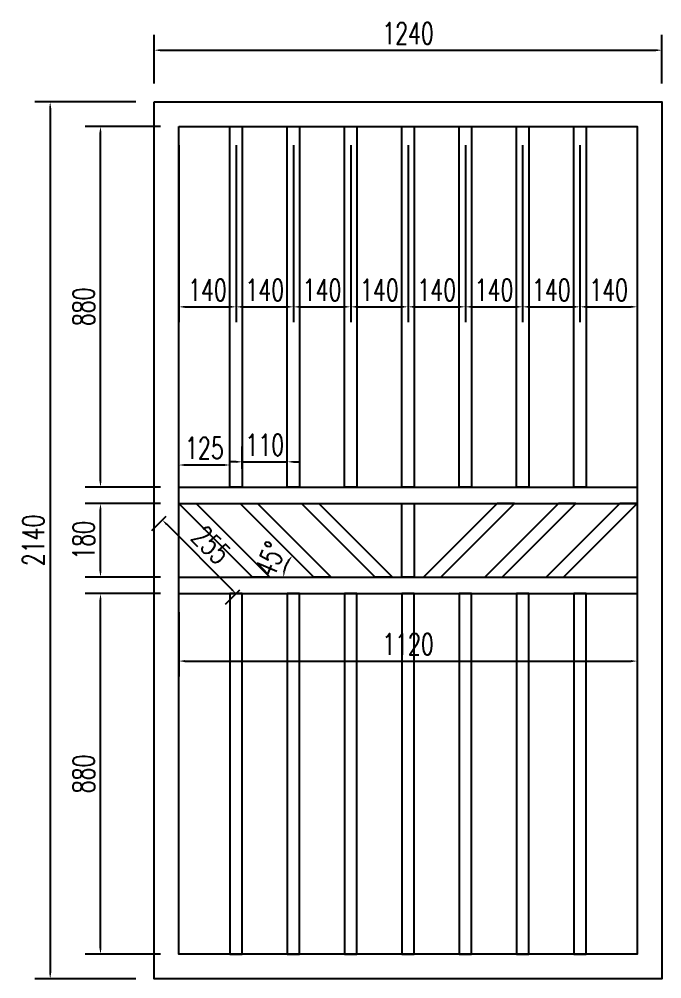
# Model space of a CAD drawing. Header units: millimetres. Extents: x -1461755 to -1310892, y 1449272 to 1531173.
# Drawn here: x -1381052 to -1379482, y 1467871 to 1470213 of the extents above; entities that cross this region are included whole.
import ezdxf

# ---------------------------------------------------------------- set-up
doc = ezdxf.new("R2010")
doc.units = ezdxf.units.MM
doc.header["$LTSCALE"] = 10
doc.layers.get('DEFPOINTS').update_dxf_attribs({"linetype": 'CONTINUOUS'})
doc.layers.add('W-PLASTIC_RAILINGS塑木栏杆', color=6, linetype='CONTINUOUS')
doc.styles.add('STANDARD_T3', font='simplex.shx', dxfattribs={"width": 0.7, "bigfont": 'gbcbig.shx'})
doc.dimstyles.new('W&&15', dxfattribs={"dimtxt": 52.5, "dimasz": 15, "dimexe": 37.5, "dimexo": 45, "dimgap": 15, "dimtad": 1, "dimdec": 0, "dimzin": 0, "dimdsep": 46, "dimtxsty": 'STANDARD_T3', "dimcen": 0.09, "dimclrd": 1, "dimclre": 1, "dimclrt": 7, "dimazin": 2, "dimtfac": 1, "dimtdec": 0, "dimtix": 1, "dimtmove": 2, "dimatfit": 3, "dimfxl": 100, "dimtolj": 1, "dimtzin": 0, "dimarcsym": 0})

# ---------------------------------------------------------------- blocks, each defined once
blk = doc.blocks.new('*U123')
at = {"layer": 'W-PLASTIC_RAILINGS塑木栏杆', "color": 5}
blk.add_lwpolyline([(15, -440), (-15, -440), (-15, 440), (15, 440)], close=True, dxfattribs=at)
blk = doc.blocks.new('*U124')
at = {"layer": 'W-PLASTIC_RAILINGS塑木栏杆', "color": 0, "linetype": 'ByBlock', "lineweight": -2, "transparency": 16777216}
for p in [(0, 0), (140, 0), (280, 0), (420, 0), (560, 0), (700, 0), (840, 0)]:
    blk.add_blockref('*U123', p, dxfattribs=at)
blk = doc.blocks.new('*D160')
at = {"layer": 'DEFPOINTS', "color": 0, "transparency": 16777216}
for p in [(-1379482.4, 1470137.5), (-1380722.4, 1470011.1), (-1379482.4, 1470011.1)]:
    blk.add_point(p, dxfattribs=at)
at = {"layer": 'W-PLASTIC_RAILINGS塑木栏杆', "color": 1, "lineweight": -2, "transparency": 16777216}
for p, q in [((-1380722.4, 1470056.1), (-1380722.4, 1470175)), ((-1379482.4, 1470056.1), (-1379482.4, 1470175)), ((-1380707.4, 1470137.5), (-1379497.4, 1470137.5))]:
    blk.add_line(p, q, dxfattribs=at)
at = {"layer": 'W-PLASTIC_RAILINGS塑木栏杆', "color": 1, "transparency": 16777216}
for points in [[(-1380707.4, 1470140), (-1380707.4, 1470135), (-1380722.4, 1470137.5)], [(-1379497.4, 1470140), (-1379497.4, 1470135), (-1379482.4, 1470137.5)]]:
    blk.add_solid(points, dxfattribs=at)
at = {"layer": 'W-PLASTIC_RAILINGS塑木栏杆', "color": 7, "transparency": 16777216, "insert": (-1380102.4, 1470178.7), "char_height": 52.5, "attachment_point": 5, "style": 'STANDARD_T3'}
blk.add_mtext('\\A1;1240', dxfattribs=at)
blk = doc.blocks.new('*D161')
at = {"layer": 'DEFPOINTS', "color": 0, "transparency": 16777216}
for p in [(-1380722.4, 1470011.1), (-1380976.7, 1467871.1), (-1380722.4, 1467871.1)]:
    blk.add_point(p, dxfattribs=at)
at = {"layer": 'W-PLASTIC_RAILINGS塑木栏杆', "color": 1, "lineweight": -2, "transparency": 16777216}
for p, q in [((-1380767.4, 1470011.1), (-1381014.2, 1470011.1)), ((-1380976.7, 1469996.1), (-1380976.7, 1467886.1)), ((-1380767.4, 1467871.1), (-1381014.2, 1467871.1))]:
    blk.add_line(p, q, dxfattribs=at)
at = {"layer": 'W-PLASTIC_RAILINGS塑木栏杆', "color": 1, "transparency": 16777216}
for points in [[(-1380979.2, 1469996.1), (-1380974.2, 1469996.1), (-1380976.7, 1470011.1)], [(-1380979.2, 1467886.1), (-1380974.2, 1467886.1), (-1380976.7, 1467871.1)]]:
    blk.add_solid(points, dxfattribs=at)
at = {"layer": 'W-PLASTIC_RAILINGS塑木栏杆', "color": 7, "transparency": 16777216, "insert": (-1381018, 1468941.1), "char_height": 52.5, "attachment_point": 5, "rotation": 90, "style": 'STANDARD_T3'}
blk.add_mtext('\\A1;2140', dxfattribs=at)
blk = doc.blocks.new('*D128')
at = {"layer": 'DEFPOINTS', "color": 0, "transparency": 16777216}
for p in [(-1380853.8, 1468811.1), (-1380662.4, 1468811.1), (-1380662.4, 1467931.1)]:
    blk.add_point(p, dxfattribs=at)
at = {"layer": 'W-PLASTIC_RAILINGS塑木栏杆', "color": 1, "lineweight": -2, "transparency": 16777216}
for p, q in [((-1380707.4, 1468811.1), (-1380891.3, 1468811.1)), ((-1380853.8, 1467946.1), (-1380853.8, 1468796.1)), ((-1380707.4, 1467931.1), (-1380891.3, 1467931.1))]:
    blk.add_line(p, q, dxfattribs=at)
at = {"layer": 'W-PLASTIC_RAILINGS塑木栏杆', "color": 1, "transparency": 16777216}
for points in [[(-1380856.3, 1468796.1), (-1380851.3, 1468796.1), (-1380853.8, 1468811.1)], [(-1380856.3, 1467946.1), (-1380851.3, 1467946.1), (-1380853.8, 1467931.1)]]:
    blk.add_solid(points, dxfattribs=at)
at = {"layer": 'W-PLASTIC_RAILINGS塑木栏杆', "color": 7, "transparency": 16777216, "insert": (-1380895, 1468371.1), "char_height": 52.5, "attachment_point": 5, "rotation": 90, "style": 'STANDARD_T3'}
blk.add_mtext('\\A1;880', dxfattribs=at)
blk = doc.blocks.new('*D134')
at = {"layer": 'DEFPOINTS', "color": 0, "transparency": 16777216}
for p in [(-1380853.8, 1469031.1), (-1380662.4, 1469031.1), (-1380662.4, 1468851.1)]:
    blk.add_point(p, dxfattribs=at)
at = {"layer": 'W-PLASTIC_RAILINGS塑木栏杆', "color": 1, "lineweight": -2, "transparency": 16777216}
for p, q in [((-1380707.4, 1469031.1), (-1380891.3, 1469031.1)), ((-1380853.8, 1468866.1), (-1380853.8, 1469016.1)), ((-1380707.4, 1468851.1), (-1380891.3, 1468851.1))]:
    blk.add_line(p, q, dxfattribs=at)
at = {"layer": 'W-PLASTIC_RAILINGS塑木栏杆', "color": 1, "transparency": 16777216}
for points in [[(-1380856.3, 1469016.1), (-1380851.3, 1469016.1), (-1380853.8, 1469031.1)], [(-1380856.3, 1468866.1), (-1380851.3, 1468866.1), (-1380853.8, 1468851.1)]]:
    blk.add_solid(points, dxfattribs=at)
at = {"layer": 'W-PLASTIC_RAILINGS塑木栏杆', "color": 7, "transparency": 16777216, "insert": (-1380895, 1468941.1), "char_height": 52.5, "attachment_point": 5, "rotation": 90, "style": 'STANDARD_T3'}
blk.add_mtext('\\A1;180', dxfattribs=at)
blk = doc.blocks.new('*D129')
at = {"layer": 'DEFPOINTS', "color": 0, "transparency": 16777216}
for p in [(-1380853.8, 1469951.1), (-1380662.4, 1469951.1), (-1380662.4, 1469071.1)]:
    blk.add_point(p, dxfattribs=at)
at = {"layer": 'W-PLASTIC_RAILINGS塑木栏杆', "color": 1, "lineweight": -2, "transparency": 16777216}
for p, q in [((-1380707.4, 1469951.1), (-1380891.3, 1469951.1)), ((-1380853.8, 1469086.1), (-1380853.8, 1469936.1)), ((-1380707.4, 1469071.1), (-1380891.3, 1469071.1))]:
    blk.add_line(p, q, dxfattribs=at)
at = {"layer": 'W-PLASTIC_RAILINGS塑木栏杆', "color": 1, "transparency": 16777216}
for points in [[(-1380856.3, 1469936.1), (-1380851.3, 1469936.1), (-1380853.8, 1469951.1)], [(-1380856.3, 1469086.1), (-1380851.3, 1469086.1), (-1380853.8, 1469071.1)]]:
    blk.add_solid(points, dxfattribs=at)
at = {"layer": 'W-PLASTIC_RAILINGS塑木栏杆', "color": 7, "transparency": 16777216, "insert": (-1380895, 1469511.1), "char_height": 52.5, "attachment_point": 5, "rotation": 90, "style": 'STANDARD_T3'}
blk.add_mtext('\\A1;880', dxfattribs=at)
blk = doc.blocks.new('*D135')
at = {"layer": 'DEFPOINTS', "color": 0, "transparency": 16777216}
for p in [(-1380662.4, 1469951.1), (-1380522.4, 1469951.1), (-1380522.4, 1469511.1)]:
    blk.add_point(p, dxfattribs=at)
at = {"layer": 'W-PLASTIC_RAILINGS塑木栏杆', "color": 1, "lineweight": -2, "transparency": 16777216}
for p, q in [((-1380662.4, 1469906.1), (-1380662.4, 1469473.6)), ((-1380522.4, 1469906.1), (-1380522.4, 1469473.6)), ((-1380647.4, 1469511.1), (-1380537.4, 1469511.1))]:
    blk.add_line(p, q, dxfattribs=at)
at = {"layer": 'W-PLASTIC_RAILINGS塑木栏杆', "color": 1, "transparency": 16777216}
for points in [[(-1380647.4, 1469513.6), (-1380647.4, 1469508.6), (-1380662.4, 1469511.1)], [(-1380537.4, 1469513.6), (-1380537.4, 1469508.6), (-1380522.4, 1469511.1)]]:
    blk.add_solid(points, dxfattribs=at)
at = {"layer": 'W-PLASTIC_RAILINGS塑木栏杆', "color": 7, "transparency": 16777216, "insert": (-1380592.4, 1469552.3), "char_height": 52.5, "attachment_point": 5, "style": 'STANDARD_T3'}
blk.add_mtext('\\A1;140', dxfattribs=at)
blk = doc.blocks.new('*D136')
at = {"layer": 'DEFPOINTS', "color": 0, "transparency": 16777216}
for p in [(-1380522.4, 1469951.1), (-1380382.4, 1469951.1), (-1380382.4, 1469511.1)]:
    blk.add_point(p, dxfattribs=at)
at = {"layer": 'W-PLASTIC_RAILINGS塑木栏杆', "color": 1, "lineweight": -2, "transparency": 16777216}
for p, q in [((-1380522.4, 1469906.1), (-1380522.4, 1469473.6)), ((-1380382.4, 1469906.1), (-1380382.4, 1469473.6)), ((-1380507.4, 1469511.1), (-1380397.4, 1469511.1))]:
    blk.add_line(p, q, dxfattribs=at)
at = {"layer": 'W-PLASTIC_RAILINGS塑木栏杆', "color": 1, "transparency": 16777216}
for points in [[(-1380507.4, 1469513.6), (-1380507.4, 1469508.6), (-1380522.4, 1469511.1)], [(-1380397.4, 1469513.6), (-1380397.4, 1469508.6), (-1380382.4, 1469511.1)]]:
    blk.add_solid(points, dxfattribs=at)
at = {"layer": 'W-PLASTIC_RAILINGS塑木栏杆', "color": 7, "transparency": 16777216, "insert": (-1380452.4, 1469552.3), "char_height": 52.5, "attachment_point": 5, "style": 'STANDARD_T3'}
blk.add_mtext('\\A1;140', dxfattribs=at)
blk = doc.blocks.new('*D137')
at = {"layer": 'DEFPOINTS', "color": 0, "transparency": 16777216}
for p in [(-1380382.4, 1469951.1), (-1380242.4, 1469951.1), (-1380242.4, 1469511.1)]:
    blk.add_point(p, dxfattribs=at)
at = {"layer": 'W-PLASTIC_RAILINGS塑木栏杆', "color": 1, "lineweight": -2, "transparency": 16777216}
for p, q in [((-1380382.4, 1469906.1), (-1380382.4, 1469473.6)), ((-1380242.4, 1469906.1), (-1380242.4, 1469473.6)), ((-1380367.4, 1469511.1), (-1380257.4, 1469511.1))]:
    blk.add_line(p, q, dxfattribs=at)
at = {"layer": 'W-PLASTIC_RAILINGS塑木栏杆', "color": 1, "transparency": 16777216}
for points in [[(-1380367.4, 1469513.6), (-1380367.4, 1469508.6), (-1380382.4, 1469511.1)], [(-1380257.4, 1469513.6), (-1380257.4, 1469508.6), (-1380242.4, 1469511.1)]]:
    blk.add_solid(points, dxfattribs=at)
at = {"layer": 'W-PLASTIC_RAILINGS塑木栏杆', "color": 7, "transparency": 16777216, "insert": (-1380312.4, 1469552.3), "char_height": 52.5, "attachment_point": 5, "style": 'STANDARD_T3'}
blk.add_mtext('\\A1;140', dxfattribs=at)
blk = doc.blocks.new('*D138')
at = {"layer": 'DEFPOINTS', "color": 0, "transparency": 16777216}
for p in [(-1380242.4, 1469951.1), (-1380102.4, 1469951.1), (-1380102.4, 1469511.1)]:
    blk.add_point(p, dxfattribs=at)
at = {"layer": 'W-PLASTIC_RAILINGS塑木栏杆', "color": 1, "lineweight": -2, "transparency": 16777216}
for p, q in [((-1380242.4, 1469906.1), (-1380242.4, 1469473.6)), ((-1380102.4, 1469906.1), (-1380102.4, 1469473.6)), ((-1380227.4, 1469511.1), (-1380117.4, 1469511.1))]:
    blk.add_line(p, q, dxfattribs=at)
at = {"layer": 'W-PLASTIC_RAILINGS塑木栏杆', "color": 1, "transparency": 16777216}
for points in [[(-1380227.4, 1469513.6), (-1380227.4, 1469508.6), (-1380242.4, 1469511.1)], [(-1380117.4, 1469513.6), (-1380117.4, 1469508.6), (-1380102.4, 1469511.1)]]:
    blk.add_solid(points, dxfattribs=at)
at = {"layer": 'W-PLASTIC_RAILINGS塑木栏杆', "color": 7, "transparency": 16777216, "insert": (-1380172.4, 1469552.3), "char_height": 52.5, "attachment_point": 5, "style": 'STANDARD_T3'}
blk.add_mtext('\\A1;140', dxfattribs=at)
blk = doc.blocks.new('*D139')
at = {"layer": 'DEFPOINTS', "color": 0, "transparency": 16777216}
for p in [(-1380102.4, 1469951.1), (-1379962.4, 1469951.1), (-1379962.4, 1469511.1)]:
    blk.add_point(p, dxfattribs=at)
at = {"layer": 'W-PLASTIC_RAILINGS塑木栏杆', "color": 1, "lineweight": -2, "transparency": 16777216}
for p, q in [((-1380102.4, 1469906.1), (-1380102.4, 1469473.6)), ((-1379962.4, 1469906.1), (-1379962.4, 1469473.6)), ((-1380087.4, 1469511.1), (-1379977.4, 1469511.1))]:
    blk.add_line(p, q, dxfattribs=at)
at = {"layer": 'W-PLASTIC_RAILINGS塑木栏杆', "color": 1, "transparency": 16777216}
for points in [[(-1380087.4, 1469513.6), (-1380087.4, 1469508.6), (-1380102.4, 1469511.1)], [(-1379977.4, 1469513.6), (-1379977.4, 1469508.6), (-1379962.4, 1469511.1)]]:
    blk.add_solid(points, dxfattribs=at)
at = {"layer": 'W-PLASTIC_RAILINGS塑木栏杆', "color": 7, "transparency": 16777216, "insert": (-1380032.4, 1469552.3), "char_height": 52.5, "attachment_point": 5, "style": 'STANDARD_T3'}
blk.add_mtext('\\A1;140', dxfattribs=at)
blk = doc.blocks.new('*D140')
at = {"layer": 'DEFPOINTS', "color": 0, "transparency": 16777216}
for p in [(-1379962.4, 1469951.1), (-1379822.4, 1469951.1), (-1379822.4, 1469511.1)]:
    blk.add_point(p, dxfattribs=at)
at = {"layer": 'W-PLASTIC_RAILINGS塑木栏杆', "color": 1, "lineweight": -2, "transparency": 16777216}
for p, q in [((-1379962.4, 1469906.1), (-1379962.4, 1469473.6)), ((-1379822.4, 1469906.1), (-1379822.4, 1469473.6)), ((-1379947.4, 1469511.1), (-1379837.4, 1469511.1))]:
    blk.add_line(p, q, dxfattribs=at)
at = {"layer": 'W-PLASTIC_RAILINGS塑木栏杆', "color": 1, "transparency": 16777216}
for points in [[(-1379947.4, 1469513.6), (-1379947.4, 1469508.6), (-1379962.4, 1469511.1)], [(-1379837.4, 1469513.6), (-1379837.4, 1469508.6), (-1379822.4, 1469511.1)]]:
    blk.add_solid(points, dxfattribs=at)
at = {"layer": 'W-PLASTIC_RAILINGS塑木栏杆', "color": 7, "transparency": 16777216, "insert": (-1379892.4, 1469552.3), "char_height": 52.5, "attachment_point": 5, "style": 'STANDARD_T3'}
blk.add_mtext('\\A1;140', dxfattribs=at)
blk = doc.blocks.new('*D141')
at = {"layer": 'DEFPOINTS', "color": 0, "transparency": 16777216}
for p in [(-1379822.4, 1469951.1), (-1379682.4, 1469951.1), (-1379682.4, 1469511.1)]:
    blk.add_point(p, dxfattribs=at)
at = {"layer": 'W-PLASTIC_RAILINGS塑木栏杆', "color": 1, "lineweight": -2, "transparency": 16777216}
for p, q in [((-1379822.4, 1469906.1), (-1379822.4, 1469473.6)), ((-1379682.4, 1469906.1), (-1379682.4, 1469473.6)), ((-1379807.4, 1469511.1), (-1379697.4, 1469511.1))]:
    blk.add_line(p, q, dxfattribs=at)
at = {"layer": 'W-PLASTIC_RAILINGS塑木栏杆', "color": 1, "transparency": 16777216}
for points in [[(-1379807.4, 1469513.6), (-1379807.4, 1469508.6), (-1379822.4, 1469511.1)], [(-1379697.4, 1469513.6), (-1379697.4, 1469508.6), (-1379682.4, 1469511.1)]]:
    blk.add_solid(points, dxfattribs=at)
at = {"layer": 'W-PLASTIC_RAILINGS塑木栏杆', "color": 7, "transparency": 16777216, "insert": (-1379752.4, 1469552.3), "char_height": 52.5, "attachment_point": 5, "style": 'STANDARD_T3'}
blk.add_mtext('\\A1;140', dxfattribs=at)
blk = doc.blocks.new('*D142')
at = {"layer": 'DEFPOINTS', "color": 0, "transparency": 16777216}
for p in [(-1379682.4, 1469951.1), (-1379542.4, 1469951.1), (-1379542.4, 1469511.1)]:
    blk.add_point(p, dxfattribs=at)
at = {"layer": 'W-PLASTIC_RAILINGS塑木栏杆', "color": 1, "lineweight": -2, "transparency": 16777216}
for p, q in [((-1379682.4, 1469906.1), (-1379682.4, 1469473.6)), ((-1379542.4, 1469906.1), (-1379542.4, 1469473.6)), ((-1379667.4, 1469511.1), (-1379557.4, 1469511.1))]:
    blk.add_line(p, q, dxfattribs=at)
at = {"layer": 'W-PLASTIC_RAILINGS塑木栏杆', "color": 1, "transparency": 16777216}
for points in [[(-1379667.4, 1469513.6), (-1379667.4, 1469508.6), (-1379682.4, 1469511.1)], [(-1379557.4, 1469513.6), (-1379557.4, 1469508.6), (-1379542.4, 1469511.1)]]:
    blk.add_solid(points, dxfattribs=at)
at = {"layer": 'W-PLASTIC_RAILINGS塑木栏杆', "color": 7, "transparency": 16777216, "insert": (-1379612.4, 1469552.3), "char_height": 52.5, "attachment_point": 5, "style": 'STANDARD_T3'}
blk.add_mtext('\\A1;140', dxfattribs=at)
blk = doc.blocks.new('*D143')
at = {"layer": 'DEFPOINTS', "color": 0, "transparency": 16777216}
for p in [(-1380397.4, 1469132.8), (-1380507.4, 1469071.1), (-1380397.4, 1469071.1)]:
    blk.add_point(p, dxfattribs=at)
at = {"layer": 'W-PLASTIC_RAILINGS塑木栏杆', "color": 1, "lineweight": -2, "transparency": 16777216}
for p, q in [((-1380507.4, 1469116.1), (-1380507.4, 1469170.3)), ((-1380397.4, 1469116.1), (-1380397.4, 1469170.3)), ((-1380522.4, 1469132.8), (-1380537.4, 1469132.8)), ((-1380507.4, 1469132.8), (-1380397.4, 1469132.8)), ((-1380382.4, 1469132.8), (-1380367.4, 1469132.8))]:
    blk.add_line(p, q, dxfattribs=at)
at = {"layer": 'W-PLASTIC_RAILINGS塑木栏杆', "color": 1, "transparency": 16777216}
for points in [[(-1380522.4, 1469135.3), (-1380522.4, 1469130.3), (-1380507.4, 1469132.8)], [(-1380382.4, 1469135.3), (-1380382.4, 1469130.3), (-1380397.4, 1469132.8)]]:
    blk.add_solid(points, dxfattribs=at)
at = {"layer": 'W-PLASTIC_RAILINGS塑木栏杆', "color": 7, "transparency": 16777216, "insert": (-1380452.4, 1469174.1), "char_height": 52.5, "attachment_point": 5, "style": 'STANDARD_T3'}
blk.add_mtext('\\A1;110', dxfattribs=at)
blk = doc.blocks.new('*D144')
at = {"layer": 'DEFPOINTS', "color": 0, "transparency": 16777216}
for p in [(-1380662.4, 1469125.1), (-1380662.4, 1469071.1), (-1380537.4, 1469071.1)]:
    blk.add_point(p, dxfattribs=at)
at = {"layer": 'W-PLASTIC_RAILINGS塑木栏杆', "color": 1, "lineweight": -2, "transparency": 16777216}
for p, q in [((-1380662.4, 1469116.1), (-1380662.4, 1469162.6)), ((-1380537.4, 1469116.1), (-1380537.4, 1469162.6)), ((-1380552.4, 1469125.1), (-1380647.4, 1469125.1))]:
    blk.add_line(p, q, dxfattribs=at)
at = {"layer": 'W-PLASTIC_RAILINGS塑木栏杆', "color": 1, "transparency": 16777216}
for points in [[(-1380647.4, 1469127.6), (-1380647.4, 1469122.6), (-1380662.4, 1469125.1)], [(-1380552.4, 1469127.6), (-1380552.4, 1469122.6), (-1380537.4, 1469125.1)]]:
    blk.add_solid(points, dxfattribs=at)
at = {"layer": 'W-PLASTIC_RAILINGS塑木栏杆', "color": 7, "transparency": 16777216, "insert": (-1380599.9, 1469166.4), "char_height": 52.5, "attachment_point": 5, "style": 'STANDARD_T3'}
blk.add_mtext('\\A1;125', dxfattribs=at)
blk = doc.blocks.new('*U125')
at = {"layer": 'W-PLASTIC_RAILINGS塑木栏杆', "color": 5}
blk.add_lwpolyline([(15, -440), (-15, -440), (-15, 440), (15, 440)], close=True, dxfattribs=at)
blk = doc.blocks.new('*U126')
at = {"layer": 'W-PLASTIC_RAILINGS塑木栏杆', "color": 0, "linetype": 'ByBlock', "lineweight": -2, "transparency": 16777216}
for p in [(0, 0), (140, 0), (280, 0), (420, 0), (560, 0), (700, 0), (840, 0)]:
    blk.add_blockref('*U125', p, dxfattribs=at)
blk = doc.blocks.new('*D145')
at = {"layer": 'DEFPOINTS', "color": 0, "transparency": 16777216}
for p in [(-1380662.4, 1469031.1), (-1380482.4, 1468851.1), (-1380522.6, 1468810.9)]:
    blk.add_point(p, dxfattribs=at)
at = {"layer": 'W-PLASTIC_RAILINGS塑木栏杆', "color": 1, "lineweight": -2, "transparency": 16777216}
for p, q in [((-1380694.2, 1468999.3), (-1380729.1, 1468964.3)), ((-1380692, 1468980.3), (-1380533.2, 1468821.5)), ((-1380514.2, 1468819.3), (-1380549.1, 1468784.3))]:
    blk.add_line(p, q, dxfattribs=at)
at = {"layer": 'W-PLASTIC_RAILINGS塑木栏杆', "color": 1, "transparency": 16777216}
for points in [[(-1380690.2, 1468982), (-1380693.8, 1468978.5), (-1380702.6, 1468990.9)], [(-1380531.5, 1468823.2), (-1380535, 1468819.7), (-1380522.6, 1468810.9)]]:
    blk.add_solid(points, dxfattribs=at)
at = {"layer": 'W-PLASTIC_RAILINGS塑木栏杆', "color": 7, "transparency": 16777216, "insert": (-1380583.4, 1468930), "char_height": 52.5, "attachment_point": 5, "rotation": 315, "style": 'STANDARD_T3'}
blk.add_mtext('\\A1;255', dxfattribs=at)
blk = doc.blocks.new('*D146')
at = {"layer": 'DEFPOINTS', "color": 0, "transparency": 16777216}
for p in [(-1380512.4, 1469031.1), (-1380396.7, 1468888.2), (-1380662.4, 1468851.1), (-1380332.4, 1468851.1), (-1379542.4, 1468851.1)]:
    blk.add_point(p, dxfattribs=at)
at = {"layer": 'W-PLASTIC_RAILINGS塑木栏杆', "color": 1, "lineweight": -2, "transparency": 16777216}
blk.add_arc((-1380332.4, 1468851.1), 74.3, 146.5918, 168.4082, dxfattribs=at)
at = {"layer": 'W-PLASTIC_RAILINGS塑木栏杆', "color": 1, "transparency": 16777216}
for points in [[(-1380396.3, 1468893.6), (-1380392.4, 1468890.4), (-1380384.9, 1468903.6)], [(-1380402.6, 1468865.8), (-1380407.6, 1468866.3), (-1380406.6, 1468851.1)]]:
    blk.add_solid(points, dxfattribs=at)
at = {"layer": 'W-PLASTIC_RAILINGS塑木栏杆', "color": 7, "transparency": 16777216, "insert": (-1380439.1, 1468895.3), "char_height": 52.5, "attachment_point": 5, "rotation": 67.5, "style": 'STANDARD_T3'}
blk.add_mtext('\\A1;45°', dxfattribs=at)
blk = doc.blocks.new('*D147')
at = {"layer": 'DEFPOINTS', "color": 0, "transparency": 16777216}
for p in [(-1380662.4, 1468811.1), (-1379542.4, 1468811.1), (-1379542.4, 1468646.5)]:
    blk.add_point(p, dxfattribs=at)
at = {"layer": 'W-PLASTIC_RAILINGS塑木栏杆', "color": 1, "lineweight": -2, "transparency": 16777216}
for p, q in [((-1380662.4, 1468766.1), (-1380662.4, 1468609)), ((-1379542.4, 1468766.1), (-1379542.4, 1468609)), ((-1380647.4, 1468646.5), (-1379557.4, 1468646.5))]:
    blk.add_line(p, q, dxfattribs=at)
at = {"layer": 'W-PLASTIC_RAILINGS塑木栏杆', "color": 1, "transparency": 16777216}
for points in [[(-1380647.4, 1468649), (-1380647.4, 1468644), (-1380662.4, 1468646.5)], [(-1379557.4, 1468649), (-1379557.4, 1468644), (-1379542.4, 1468646.5)]]:
    blk.add_solid(points, dxfattribs=at)
at = {"layer": 'W-PLASTIC_RAILINGS塑木栏杆', "color": 7, "transparency": 16777216, "insert": (-1380102.4, 1468687.7), "char_height": 52.5, "attachment_point": 5, "style": 'STANDARD_T3'}
blk.add_mtext('\\A1;1120', dxfattribs=at)

msp = doc.modelspace()

# ---------------------------------------------------------------- linework, layer by layer
at = {"layer": 'W-PLASTIC_RAILINGS塑木栏杆', "color": 3}
for p, q in [((-1380662.4, 1469071.1), (-1379542.4, 1469071.1)), ((-1380662.4, 1469031.1), (-1379542.4, 1469031.1)), ((-1380662.4, 1468851.1), (-1379542.4, 1468851.1)), ((-1380662.4, 1468811.1), (-1379542.4, 1468811.1))]:
    msp.add_line(p, q, dxfattribs=at)
at = {"layer": 'W-PLASTIC_RAILINGS塑木栏杆'}
for points in [[(-1380722.4, 1470011.1), (-1379482.4, 1470011.1), (-1379482.4, 1467871.1), (-1380722.4, 1467871.1)], [(-1380662.4, 1469951.1), (-1379542.4, 1469951.1), (-1379542.4, 1467931.1), (-1380662.4, 1467931.1)]]:
    msp.add_lwpolyline(points, close=True, dxfattribs=at)
at = {"layer": 'W-PLASTIC_RAILINGS塑木栏杆', "color": 5}
for points in [[(-1380440, 1468851.1), (-1380482.4, 1468851.1), (-1380662.4, 1469031.1), (-1380620, 1469031.1)], [(-1380290, 1468851.1), (-1380332.4, 1468851.1), (-1380512.4, 1469031.1), (-1380470, 1469031.1)], [(-1380140, 1468851.1), (-1380182.4, 1468851.1), (-1380362.4, 1469031.1), (-1380320, 1469031.1)], [(-1380087.4, 1468851.1), (-1380117.4, 1468851.1), (-1380117.4, 1469031.1), (-1380087.4, 1469031.1)], [(-1380064.8, 1468851.1), (-1380022.4, 1468851.1), (-1379842.4, 1469031.1), (-1379884.8, 1469031.1)], [(-1379914.8, 1468851.1), (-1379872.4, 1468851.1), (-1379692.4, 1469031.1), (-1379734.8, 1469031.1)], [(-1379764.8, 1468851.1), (-1379722.4, 1468851.1), (-1379542.4, 1469031.1), (-1379584.8, 1469031.1)]]:
    msp.add_lwpolyline(points, close=True, dxfattribs=at)

# ---------------------------------------------------------------- block references
at = {"layer": 'W-PLASTIC_RAILINGS塑木栏杆'}
msp.add_blockref('*U124', (-1380522.4, 1469511.1), dxfattribs=at)
at = {"layer": 'W-PLASTIC_RAILINGS塑木栏杆', "xscale": -1, "rotation": 180}
msp.add_blockref('*U126', (-1380522.4, 1468371.1), dxfattribs=at)

# ---------------------------------------------------------------- dimensions: what is measured, and where the dimension line sits
at = {"layer": 'W-PLASTIC_RAILINGS塑木栏杆'}
for base, p1, p2, picture, middle in [((-1379482.4, 1470137.5), (-1380722.4, 1470011.1), (-1379482.4, 1470011.1), '*D160', (-1380102.4, 1470178.7)), ((-1380522.4, 1469511.1), (-1380662.4, 1469951.1), (-1380522.4, 1469951.1), '*D135', (-1380592.4, 1469552.3)), ((-1380382.4, 1469511.1), (-1380522.4, 1469951.1), (-1380382.4, 1469951.1), '*D136', (-1380452.4, 1469552.3)), ((-1380242.4, 1469511.1), (-1380382.4, 1469951.1), (-1380242.4, 1469951.1), '*D137', (-1380312.4, 1469552.3)), ((-1380102.4, 1469511.1), (-1380242.4, 1469951.1), (-1380102.4, 1469951.1), '*D138', (-1380172.4, 1469552.3)), ((-1379962.4, 1469511.1), (-1380102.4, 1469951.1), (-1379962.4, 1469951.1), '*D139', (-1380032.4, 1469552.3)), ((-1379822.4, 1469511.1), (-1379962.4, 1469951.1), (-1379822.4, 1469951.1), '*D140', (-1379892.4, 1469552.3)), ((-1379682.4, 1469511.1), (-1379822.4, 1469951.1), (-1379682.4, 1469951.1), '*D141', (-1379752.4, 1469552.3)), ((-1379542.4, 1469511.1), (-1379682.4, 1469951.1), (-1379542.4, 1469951.1), '*D142', (-1379612.4, 1469552.3)), ((-1380662.4, 1469125.1), (-1380537.4, 1469071.1), (-1380662.4, 1469071.1), '*D144', (-1380599.9, 1469166.4)), ((-1380397.4, 1469132.8), (-1380507.4, 1469071.1), (-1380397.4, 1469071.1), '*D143', (-1380452.4, 1469174.1)), ((-1379542.4, 1468646.5), (-1380662.4, 1468811.1), (-1379542.4, 1468811.1), '*D147', (-1380102.4, 1468687.7))]:
    dim = msp.add_linear_dim(base=base, p1=p1, p2=p2, dimstyle='W&&15', dxfattribs=at)
    dim.commit()
    dim.dimension.update_dxf_attribs({"geometry": picture, "text_midpoint": middle})
for base, p1, p2, picture, middle in [((-1380976.7, 1467871.1), (-1380722.4, 1470011.1), (-1380722.4, 1467871.1), '*D161', (-1381018, 1468941.1)), ((-1380853.8, 1469951.1), (-1380662.4, 1469071.1), (-1380662.4, 1469951.1), '*D129', (-1380895, 1469511.1)), ((-1380853.8, 1469031.1), (-1380662.4, 1468851.1), (-1380662.4, 1469031.1), '*D134', (-1380895, 1468941.1)), ((-1380853.8, 1468811.1), (-1380662.4, 1467931.1), (-1380662.4, 1468811.1), '*D128', (-1380895, 1468371.1))]:
    dim = msp.add_linear_dim(base=base, p1=p1, p2=p2, angle=90, dimstyle='W&&15', dxfattribs=at)
    dim.commit()
    dim.dimension.update_dxf_attribs({"geometry": picture, "text_midpoint": middle})
dim = msp.add_aligned_dim(p1=(-1380662.4, 1469031.1), p2=(-1380482.4, 1468851.1), distance=-56.9, dimstyle='W&&15', dxfattribs=at)
dim.commit()
dim.dimension.update_dxf_attribs({"geometry": '*D145', "text_midpoint": (-1380583.4, 1468930)})
dim = msp.add_angular_dim_2l(base=(-1380396.7, 1468888.2), line1=((-1380662.4, 1468851.1), (-1379542.4, 1468851.1)), line2=((-1380332.4, 1468851.1), (-1380512.4, 1469031.1)), dimstyle='W&&15', dxfattribs=at)
dim.commit()
dim.dimension.update_dxf_attribs({"geometry": '*D146', "text_midpoint": (-1380439.1, 1468895.3)})

doc.saveas('drawing.dxf')
